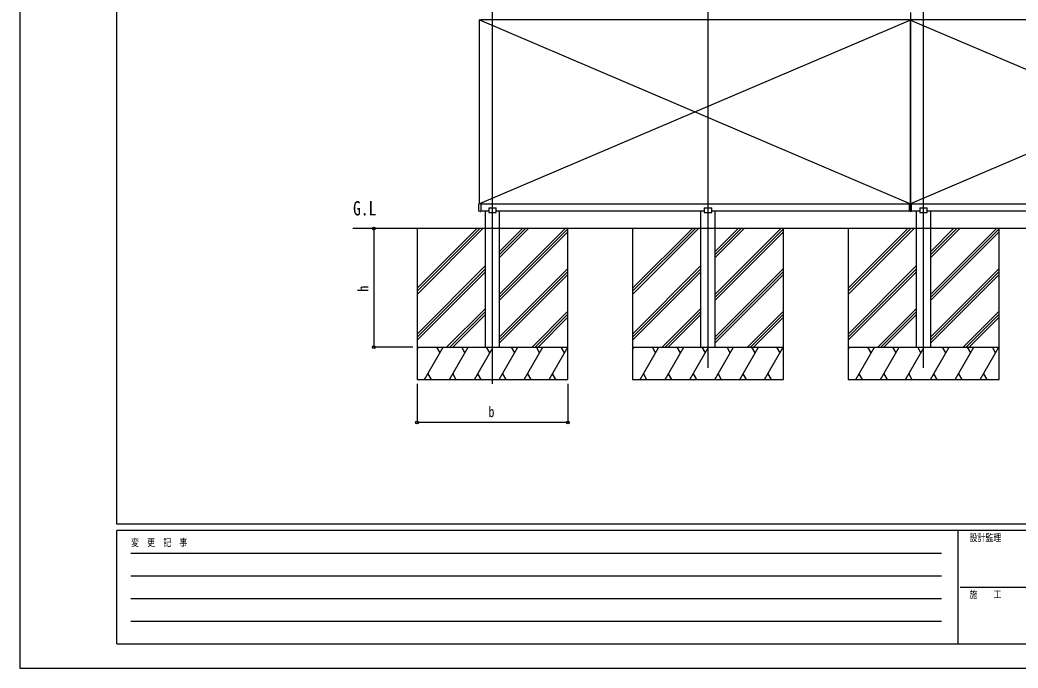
# Model space of a CAD drawing. Units: millimetres, scale not verified. Extents: x -6308 to 6308, y -4455 to 4455.
# Drawn here: x -6308 to -1677, y -4455 to -1451 of the extents above; entities that cross this region are included whole.
import ezdxf
from ezdxf.enums import TextEntityAlignment as Align

# ---------------------------------------------------------------- set-up
doc = ezdxf.new("R2010")
doc.units = ezdxf.units.MM
doc.header["$LTSCALE"] = 22
for name, color, linetype in [('0-2_USER1', 3, 'Continuous'), ('0-4_YKK_12', 2, 'Continuous'), ('0-5_YKK_A1', 4, 'Continuous'), ('0-6_YKK_D', 6, 'Continuous'), ('0-7_YKK_ZWAK', 7, 'Continuous')]:
    doc.layers.add(name, color=color, linetype=linetype)
doc.styles.add('ＭＳ ゴシック', font='')
doc.styles.get('ＭＳ ゴシック').set_extended_font_data('MS Gothic')

msp = doc.modelspace()

# ---------------------------------------------------------------- linework, layer by layer
at = {"layer": '0-4_YKK_12'}
for p, q in [((-4115.54, -3137.26), (-4115.54, 464.39)), ((-3115.64, -3063.12), (-3115.64, 470.93)), ((-2115.64, -3063.12), (-2115.64, 470.93))]:
    msp.add_line(p, q, dxfattribs=at)
at = {"layer": '0-5_YKK_A1'}
for p, q in [((-2176.14, -1417.4), (-2176.14, -2337.4)), ((-4170.45, -1451.76), (-4177.2, -1451.34)), ((-4176.14, -1451.41), (-2176.14, -2302.84)), ((-4176.14, -2303.4), (-4176.14, -1451.41)), ((-2176.14, -1451.78), (-4176.14, -2303.4)), ((-4170.14, -1451.46), (-4170.14, -1450.77)), ((-2180.64, -1451.4), (-4170.14, -1451.4)), ((-2180.64, -1450.78), (-2180.64, -1451.58)), ((-2180.08, -1451.78), (-2176.14, -1451.78)), ((-2176.14, -1451.78), (-2176.14, -1450.78)), ((-2176.14, -2303.4), (-2176.14, -1451.41)), ((-176.14, -1451.7), (-2176.14, -2302.84)), ((-2172.2, -1451.78), (-2176.14, -1451.78)), ((-2176.14, -1451.78), (-176.14, -2303.1)), ((-2171.64, -1450.78), (-2171.64, -1451.58)), ((-182.13, -1451.4), (-2171.64, -1451.4)), ((-4178.14, -2337.1), (-4178.14, -2304.46)), ((-4170.45, -2303.05), (-4177.2, -2303.46)), ((-4170.14, -2303.35), (-4170.14, -2304.03)), ((-4170.14, -2303.4), (-2180.64, -2303.4)), ((-2180.64, -2303.84), (-2180.64, -2303.04)), ((-2180.64, -2337.08), (-2180.64, -2303.84)), ((-2180.08, -2302.84), (-2176.14, -2302.84)), ((-2176.14, -2302.84), (-2176.14, -2303.84)), ((-2172.2, -2302.84), (-2176.14, -2302.84)), ((-2176.14, -2337.34), (-2176.14, -2303.84)), ((-2171.64, -2303.84), (-2171.64, -2303.04)), ((-2171.64, -2303.4), (-182.13, -2303.4)), ((-2171.64, -2337.08), (-2171.64, -2303.84)), ((-4170.45, -2338.51), (-4177.2, -2338.1)), ((-4132.84, -2337.4), (-4170.14, -2337.4)), ((-4148.54, -2417.4), (-4148.54, -2337.4)), ((-4132.84, -2322.4), (-4098.24, -2322.4)), ((-4132.84, -2322.4), (-4132.84, -2343.4)), ((-4132.84, -2343.4), (-4098.24, -2343.4)), ((-4098.24, -2343.4), (-4098.24, -2322.4)), ((-3132.94, -2337.4), (-4098.24, -2337.4)), ((-4082.54, -2417.4), (-4082.54, -2337.4)), ((-3148.64, -2417.4), (-3148.64, -2337.4)), ((-3132.94, -2322.4), (-3098.34, -2322.4)), ((-3132.94, -2322.4), (-3132.94, -2343.4)), ((-3132.94, -2343.4), (-3098.34, -2343.4)), ((-3098.34, -2343.4), (-3098.34, -2322.4)), ((-2180.64, -2337.4), (-3098.34, -2337.4)), ((-3082.64, -2417.4), (-3082.64, -2337.4)), ((-2180.64, -2337.88), (-2180.64, -2337.08)), ((-2176.14, -2338.34), (-2180.45, -2338.08)), ((-2171.64, -2337.88), (-2171.64, -2337.08)), ((-2132.94, -2337.4), (-2171.64, -2337.4)), ((-2148.64, -2417.4), (-2148.64, -2337.4)), ((-2132.94, -2322.4), (-2098.34, -2322.4)), ((-2132.94, -2322.4), (-2132.94, -2343.4)), ((-2132.94, -2343.4), (-2098.34, -2343.4)), ((-2098.34, -2343.4), (-2098.34, -2322.4)), ((-1132.94, -2337.4), (-2098.34, -2337.4)), ((-2082.64, -2417.4), (-2082.64, -2337.4)), ((225.1, -2417.4), (-4763.94, -2417.4)), ((-4465.54, -2723.03), (-4159.9, -2417.4)), ((-4465.54, -2708.89), (-4174.04, -2417.4)), ((-4465.54, -2694.75), (-4188.19, -2417.4)), ((-4148.54, -2967.4), (-4148.54, -2417.4)), ((-4082.54, -2967.4), (-4082.54, -2417.4)), ((-4082.54, -2552.17), (-3947.77, -2417.4)), ((-4082.54, -2538.02), (-3961.91, -2417.4)), ((-4082.54, -2523.88), (-3976.05, -2417.4)), ((-4082.54, -2721.87), (-3778.06, -2417.4)), ((-4082.54, -2736.01), (-3765.54, -2419.02)), ((-4082.54, -2750.15), (-3765.54, -2433.16)), ((-3465.64, -2723.03), (-3160, -2417.4)), ((-3465.64, -2708.89), (-3174.14, -2417.4)), ((-3465.64, -2694.75), (-3188.29, -2417.4)), ((-3148.64, -2967.4), (-3148.64, -2417.4)), ((-3082.64, -2967.4), (-3082.64, -2417.4)), ((-3082.64, -2552.17), (-2947.87, -2417.4)), ((-3082.64, -2538.02), (-2962.01, -2417.4)), ((-3082.64, -2523.88), (-2976.15, -2417.4)), ((-3082.64, -2721.87), (-2778.16, -2417.4)), ((-3082.64, -2736.01), (-2765.64, -2419.02)), ((-3082.64, -2750.15), (-2765.64, -2433.16)), ((-2465.64, -2723.03), (-2160, -2417.4)), ((-2465.64, -2708.89), (-2174.14, -2417.4)), ((-2465.64, -2694.75), (-2188.29, -2417.4)), ((-2148.64, -2967.4), (-2148.64, -2417.4)), ((-2082.64, -2967.4), (-2082.64, -2417.4)), ((-2082.64, -2552.17), (-1947.87, -2417.4)), ((-2082.64, -2538.02), (-1962.01, -2417.4)), ((-2082.64, -2523.88), (-1976.15, -2417.4)), ((-2082.64, -2721.87), (-1778.16, -2417.4)), ((-2082.64, -2736.01), (-1765.64, -2419.02)), ((-2082.64, -2750.15), (-1765.64, -2433.16)), ((-4465.54, -2906.88), (-4148.54, -2589.88)), ((-3465.64, -2906.88), (-3148.64, -2589.88)), ((-2465.64, -2906.88), (-2148.64, -2589.88)), ((-4465.54, -2921.02), (-4148.54, -2604.02)), ((-4465.54, -2935.16), (-4148.54, -2618.17)), ((-4082.54, -2919.86), (-3765.54, -2602.86)), ((-4082.54, -2934), (-3765.54, -2617)), ((-4082.54, -2948.14), (-3765.54, -2631.15)), ((-3465.64, -2921.02), (-3148.64, -2604.02)), ((-3465.64, -2935.16), (-3148.64, -2618.17)), ((-3082.64, -2919.86), (-2765.64, -2602.86)), ((-3082.64, -2934), (-2765.64, -2617)), ((-3082.64, -2948.14), (-2765.64, -2631.15)), ((-2465.64, -2921.02), (-2148.64, -2604.02)), ((-2465.64, -2935.16), (-2148.64, -2618.17)), ((-2082.64, -2919.86), (-1765.64, -2602.86)), ((-2082.64, -2934), (-1765.64, -2617)), ((-2082.64, -2948.14), (-1765.64, -2631.15)), ((-4328.07, -2967.4), (-4148.54, -2787.87)), ((-4313.93, -2967.4), (-4148.54, -2802.01)), ((-4299.78, -2967.4), (-4148.54, -2816.15)), ((-3932.09, -2967.4), (-3765.54, -2800.85)), ((-3917.95, -2967.4), (-3765.54, -2814.99)), ((-3328.17, -2967.4), (-3148.64, -2787.87)), ((-3314.03, -2967.4), (-3148.64, -2802.01)), ((-3299.88, -2967.4), (-3148.64, -2816.15)), ((-2932.19, -2967.4), (-2765.64, -2800.85)), ((-2918.05, -2967.4), (-2765.64, -2814.99)), ((-2328.17, -2967.4), (-2148.64, -2787.87)), ((-2314.03, -2967.4), (-2148.64, -2802.01)), ((-2299.88, -2967.4), (-2148.64, -2816.15)), ((-1932.19, -2967.4), (-1765.64, -2800.85)), ((-1918.05, -2967.4), (-1765.64, -2814.99)), ((-3903.8, -2967.4), (-3765.54, -2829.13)), ((-2903.9, -2967.4), (-2765.64, -2829.13)), ((-1903.9, -2967.4), (-1765.64, -2829.13)), ((-4465.54, -2967.4), (-3765.54, -2967.4)), ((-4465.54, -2978.53), (-4459.11, -2967.4)), ((-4430.24, -3117.4), (-4343.64, -2967.4)), ((-4358.64, -2993.38), (-4373.64, -2967.4)), ((-4314.78, -3117.4), (-4228.17, -2967.4)), ((-4243.17, -2993.38), (-4258.17, -2967.4)), ((-4199.31, -3117.4), (-4112.7, -2967.4)), ((-4127.7, -2993.38), (-4142.7, -2967.4)), ((-4115.94, -2967.4), (-4115.54, -2967)), ((-4083.84, -3117.4), (-3997.23, -2967.4)), ((-4012.23, -2993.39), (-4027.24, -2967.4)), ((-3968.37, -3117.4), (-3881.76, -2967.4)), ((-3896.76, -2993.38), (-3911.77, -2967.4)), ((-3852.9, -3117.4), (-3766.29, -2967.4)), ((-3781.29, -2993.38), (-3796.3, -2967.4)), ((-3465.64, -2967.4), (-2765.64, -2967.4)), ((-3465.64, -2978.53), (-3459.21, -2967.4)), ((-3430.34, -3117.4), (-3343.74, -2967.4)), ((-3358.74, -2993.38), (-3373.74, -2967.4)), ((-3314.88, -3117.4), (-3228.27, -2967.4)), ((-3243.27, -2993.38), (-3258.27, -2967.4)), ((-3199.41, -3117.4), (-3112.8, -2967.4)), ((-3127.8, -2993.38), (-3142.8, -2967.4)), ((-3116.04, -2967.4), (-3115.64, -2967)), ((-3083.94, -3117.4), (-2997.33, -2967.4)), ((-3012.33, -2993.39), (-3027.34, -2967.4)), ((-2968.47, -3117.4), (-2881.86, -2967.4)), ((-2896.86, -2993.38), (-2911.87, -2967.4)), ((-2853, -3117.4), (-2766.39, -2967.4)), ((-2781.39, -2993.38), (-2796.4, -2967.4)), ((-2465.64, -2967.4), (-1765.64, -2967.4)), ((-2465.64, -2978.53), (-2459.21, -2967.4)), ((-2430.34, -3117.4), (-2343.74, -2967.4)), ((-2358.74, -2993.38), (-2373.74, -2967.4)), ((-2314.88, -3117.4), (-2228.27, -2967.4)), ((-2243.27, -2993.38), (-2258.27, -2967.4)), ((-2199.41, -3117.4), (-2112.8, -2967.4)), ((-2127.8, -2993.38), (-2142.8, -2967.4)), ((-2116.04, -2967.4), (-2115.64, -2967)), ((-2083.94, -3117.4), (-1997.33, -2967.4)), ((-2012.33, -2993.39), (-2027.34, -2967.4)), ((-1968.47, -3117.4), (-1881.86, -2967.4)), ((-1896.86, -2993.38), (-1911.87, -2967.4)), ((-1853, -3117.4), (-1766.39, -2967.4)), ((-1781.39, -2993.38), (-1796.4, -2967.4)), ((-4415.25, -3091.42), (-4400.25, -3117.4)), ((-4299.78, -3091.42), (-4284.78, -3117.4)), ((-4184.31, -3091.42), (-4169.31, -3117.4)), ((-4068.84, -3091.42), (-4053.84, -3117.4)), ((-3953.37, -3091.42), (-3938.37, -3117.4)), ((-3837.9, -3091.42), (-3822.9, -3117.4)), ((-3415.35, -3091.42), (-3400.35, -3117.4)), ((-3299.88, -3091.42), (-3284.88, -3117.4)), ((-3184.41, -3091.42), (-3169.41, -3117.4)), ((-3068.94, -3091.42), (-3053.94, -3117.4)), ((-2953.47, -3091.42), (-2938.47, -3117.4)), ((-2838, -3091.42), (-2823, -3117.4)), ((-2415.35, -3091.42), (-2400.35, -3117.4)), ((-2299.88, -3091.42), (-2284.88, -3117.4)), ((-2184.41, -3091.42), (-2169.41, -3117.4)), ((-2068.94, -3091.42), (-2053.94, -3117.4)), ((-1953.47, -3091.42), (-1938.47, -3117.4)), ((-1838, -3091.42), (-1823, -3117.4))]:
    msp.add_line(p, q, dxfattribs=at)
for points in [[(-4170.14, -2304.03), (-4170.14, -2337.53), (-4170.14, -2338.21)], [(-2176.14, -2337.34), (-2176.14, -2338.34), (-2171.83, -2338.08)]]:
    msp.add_lwpolyline(points, dxfattribs=at)
for points in [[(-3765.54, -3117.4), (-3765.54, -2417.4), (-4465.54, -2417.4), (-4465.54, -3117.4)], [(-2765.64, -3117.4), (-2765.64, -2417.4), (-3465.64, -2417.4), (-3465.64, -3117.4)], [(-1765.64, -3117.4), (-1765.64, -2417.4), (-2465.64, -2417.4), (-2465.64, -3117.4)]]:
    msp.add_lwpolyline(points, close=True, dxfattribs=at)
for centre, radius, start, end in [((-4170.44, -1451.46), 0.3, 266.5, 0), ((-2180.44, -1451.58), 0.201, 179.90369, 269.4192), ((-2171.84, -1451.58), 0.201, 270.5808, 0.09631), ((-4177.14, -2304.46), 1, 93.5, 180), ((-4170.44, -2303.35), 0.3, 0, 93.5), ((-2180.44, -2303.04), 0.201, 90.5808, 180.09631), ((-2171.84, -2303.04), 0.201, 359.90369, 89.4192), ((-4177.14, -2337.1), 1, 180, 266.5), ((-4170.44, -2338.21), 0.3, 266.5, 0), ((-2180.44, -2337.88), 0.2, 180, 266.5), ((-2171.84, -2337.88), 0.2, 273.5, 0)]:
    msp.add_arc(centre, radius, start, end, dxfattribs=at)
for centre, start_param, end_param in [((-2180.08, -1450.78), 4.6587856, 4.712389), ((-2172.2, -1450.78), 4.712389, 4.7659923), ((-2180.08, -2303.84), 1.5707963, 1.6243997), ((-2172.2, -2303.84), 1.517193, 1.5707963)]:
    msp.add_ellipse(centre, major_axis=(6.74, 0), ratio=0.148374, start_param=start_param, end_param=end_param, dxfattribs=at)
at = {"layer": '0-6_YKK_D'}
for p, q in [((-4485.54, -2417.4), (-4666.54, -2417.4)), ((-4665.54, -2417.4), (-4665.54, -2967.4)), ((-4485.54, -2967.4), (-4666.54, -2967.4)), ((-4465.54, -3137.4), (-4465.54, -3318.4)), ((-3765.54, -3137.4), (-3765.54, -3318.4)), ((-3765.54, -3317.4), (-4465.54, -3317.4))]:
    msp.add_line(p, q, dxfattribs=at)
for centre in [(-4665.54, -2417.4), (-4665.54, -2967.4), (-4465.54, -3317.4), (-3765.54, -3317.4)]:
    msp.add_circle(centre, 6.38, dxfattribs=at)
at = {"layer": '0-7_YKK_ZWAK'}
for p, q in [((-5857.47, -3787.5), (-5857.47, 4162.5)), ((5842.53, -3787.5), (-5857.47, -3787.5)), ((-1957.47, -3817.5), (-5857.47, -3817.5)), ((-5857.47, -4342.5), (-5857.47, -3817.5)), ((-1957.47, -3817.5), (-1957.47, -4342.5)), ((-7.47, -3817.5), (-1957.47, -3817.5)), ((-5793.72, -3922.5), (-2032.47, -3922.5)), ((-5793.72, -4027.5), (-2032.47, -4027.5)), ((-1946.22, -4080), (-7.47, -4080)), ((-5793.72, -4132.5), (-2032.47, -4132.5)), ((-5793.72, -4237.5), (-2032.47, -4237.5)), ((-5857.47, -4342.5), (-1957.47, -4342.5)), ((-1957.47, -4342.5), (-7.47, -4342.5))]:
    msp.add_line(p, q, dxfattribs=at)
msp.add_lwpolyline([(-6307.5, -4455), (6307.5, -4455), (6307.5, 4455), (-6307.5, 4455)], close=True, dxfattribs=at)

# ---------------------------------------------------------------- texts
at = {"layer": '0-2_USER1', "style": 'ＭＳ ゴシック', "width": 0.8}
msp.add_text('G.L', height=65.98, dxfattribs=at).set_placement((-4762.33, -2376.85), align=Align.BOTTOM_LEFT)
at = {"layer": '0-6_YKK_D', "style": 'ＭＳ ゴシック', "width": 0.8}
msp.add_text('h', height=49.49, rotation=90, dxfattribs=at).set_placement((-4676.04, -2710.4), align=Align.BOTTOM_LEFT)
msp.add_text('b', height=49.49, dxfattribs=at).set_placement((-4133.54, -3306.9), align=Align.BOTTOM_LEFT)
at = {"layer": '0-7_YKK_ZWAK', "style": 'ＭＳ ゴシック', "width": 0.8}
for s, p in [('設計監理', (-1902.47, -3877.5)), ('変  更  記  事', (-5791.97, -3900)), ('施\u3000\u3000工', (-1902.47, -4140))]:
    msp.add_text(s, height=32.99, dxfattribs=at).set_placement(p, align=Align.BOTTOM_LEFT)

doc.saveas('drawing.dxf')
